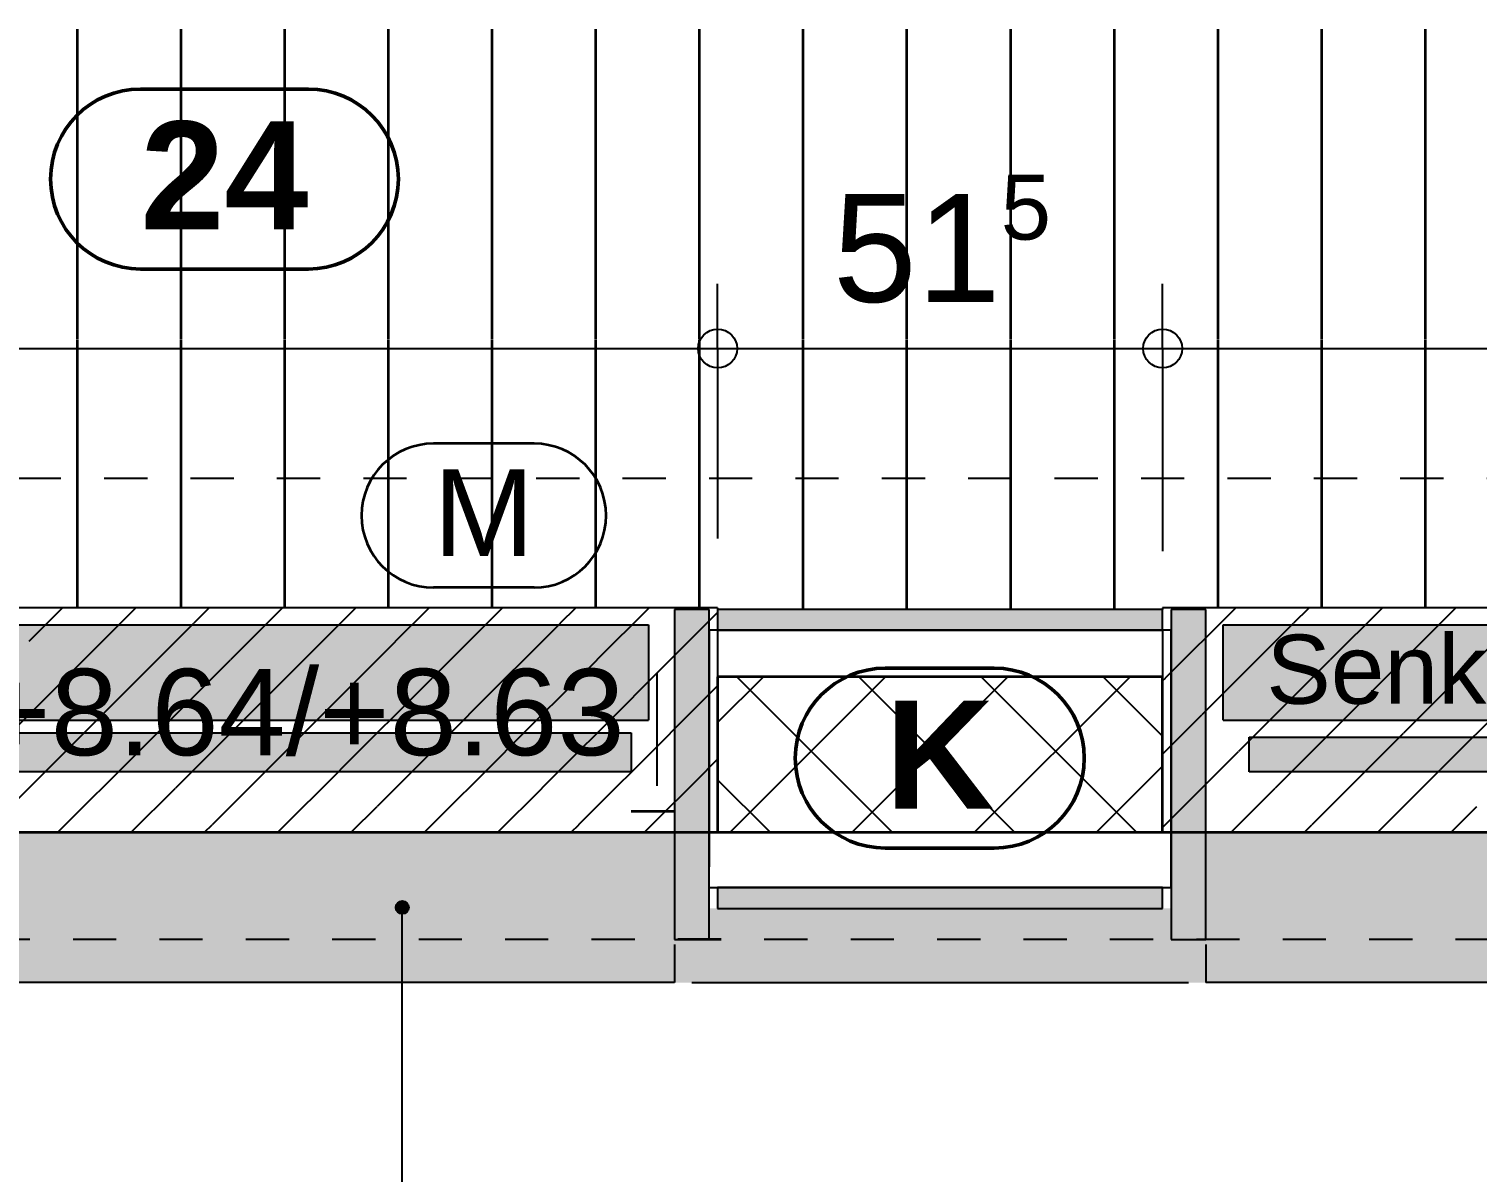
# Model space of a CAD drawing. Header units: centimetres. Extents: x 0.3 to 84.3, y 0.3 to 59.7.
# Drawn here: x 35.886 to 39.238, y 10.257 to 12.904 of the extents above; entities that cross this region are included whole.
import ezdxf

# ---------------------------------------------------------------- set-up
doc = ezdxf.new("R2010")
doc.units = ezdxf.units.CM
for name, pattern in [('AUSGEZOGEN', [0]), ('KURZGESTRICHELT', [0.25, 0.15, -0.1]), ('LINIE_17', [0.05, 0, -0.05]), ('PHANTOM', [63.5, 31.75, -6.35, 6.35, -6.35, 6.35, -6.35]), ('PUNKT', [6.35, 0, -6.35]), ('RAND', [44.45, 12.7, -6.35, 12.7, -6.35, 0, -6.35]), ('VERDECKT', [9.525, 6.35, -3.175])]:
    doc.linetypes.add(name, pattern=pattern)
for name, color, linetype, lineweight in [('Allgemein', 7, 'AUSGEZOGEN', 35), ('Ausbau Raeume', 7, 'AUSGEZOGEN', 35), ('Beton Ansicht', 7, 'AUSGEZOGEN', 25), ('Beton verdeckt vorne', 7, 'KURZGESTRICHELT', 25), ('Bodenplatte', 7, 'AUSGEZOGEN', 35), ('Decke', 7, 'AUSGEZOGEN', 35), ('Dichtung', 240, 'AUSGEZOGEN', 25), ('Entwaesserungsb._ Retentionb', 251, 'AUSGEZOGEN', 50), ('Holz Fassadenverkleidung', 7, 'AUSGEZOGEN', 35), ('Holzgelaender', 7, 'AUSGEZOGEN', 50), ('Konstruktion oben', 7, 'VERDECKT', 25), ('Rolladen', 7, 'AUSGEZOGEN', 25), ('Spengler', 7, 'AUSGEZOGEN', 35), ('Text Koten', 7, 'AUSGEZOGEN', 50), ('Text Werkplan Ausfuehrung', 7, 'AUSGEZOGEN', 50), ('Unterkonstruktion', 7, 'AUSGEZOGEN', 35), ('Vorhangbrett', 7, 'AUSGEZOGEN', 25), ('Wand Beton bewehrt', 7, 'AUSGEZOGEN', 35), ('Werkplan- Ausfuehrungsmasse', 7, 'AUSGEZOGEN', 25)]:
    doc.layers.add(name, color=color, linetype=linetype, lineweight=lineweight)
doc.layers.add('Elektro Text', color=7, linetype='AUSGEZOGEN', lineweight=35, true_color=0x656565)
doc.styles.add('ARIAL', font='ARIAL.TTF')

msp = doc.modelspace()

# ---------------------------------------------------------------- hatches: boundary and pattern name
at = {"layer": 'Allgemein', "linetype": 'AUSGEZOGEN', "lineweight": 25}
for points in [[(37.46, 10.796), (37.46, 11.56), (37.38, 11.56), (37.38, 10.796)], [(37.48, 11.512), (38.51, 11.512), (38.51, 11.56), (37.48, 11.56)], [(38.53, 11.56), (38.53, 10.796), (38.61, 10.796), (38.61, 11.56)], [(38.51, 10.916), (37.48, 10.916), (37.48, 10.868), (38.51, 10.868)]]:
    msp.add_hatch(color=32, dxfattribs=at).paths.add_polyline_path(points)
at = {"layer": 'Holzgelaender', "linetype": 'AUSGEZOGEN', "lineweight": 25, "true_color": 0xe3e3e3}
msp.add_hatch(color=254, dxfattribs=at).paths.add_polyline_path([(31.48, 15.518), (31.48, 11.184), (37.28, 11.184), (37.28, 11.274), (31.57, 11.274), (31.57, 15.518)])
at = {"layer": 'Holzgelaender', "linetype": 'RAND', "lineweight": 25, "true_color": 0xe3e3e3}
msp.add_hatch(color=254, dxfattribs=at).paths.add_polyline_path([(44.64, 11.264), (38.71, 11.264), (38.71, 11.184), (44.64, 11.184)])
at = {"layer": 'Rolladen', "linetype": 'AUSGEZOGEN', "lineweight": 25, "true_color": 0xf2edfc}
for points in [[(31.6, 11.304), (37.32, 11.304), (37.32, 11.524), (31.6, 11.524)], [(38.65, 11.304), (44.7, 11.304), (44.7, 11.524), (38.65, 11.524)]]:
    msp.add_hatch(color=7, dxfattribs=at).paths.add_polyline_path(points)
at = {"layer": 'Spengler', "linetype": 'AUSGEZOGEN', "lineweight": 25, "true_color": 0xfafafa}
for points in [[(30.992, 15.618), (30.992, 10.696), (37.38, 10.696), (37.38, 11.044), (31.34, 11.044), (31.34, 15.618)], [(38.61, 11.044), (38.61, 10.696), (44.74, 10.696), (44.74, 11.044)], [(37.46, 10.868), (37.46, 10.796), (37.38, 10.796), (37.38, 10.696), (38.61, 10.696), (38.61, 10.796), (38.53, 10.796), (38.53, 10.868)]]:
    msp.add_hatch(color=7, dxfattribs=at).paths.add_polyline_path(points)
at = {"layer": 'Text Werkplan Ausfuehrung', "linetype": 'AUSGEZOGEN', "lineweight": 25}
for points in [[(36.735, 10.87), (36.765, 10.87), (36.7629, 10.8775)], [(36.735, 10.87), (36.7629, 10.8775), (36.7371, 10.8775)], [(36.7371, 10.8625), (36.765, 10.87), (36.735, 10.87)], [(36.7371, 10.8775), (36.7629, 10.8775), (36.7575, 10.8829)], [(36.7371, 10.8775), (36.7575, 10.8829), (36.7425, 10.8829)], [(36.7371, 10.8625), (36.7629, 10.8625), (36.765, 10.87)], [(36.7425, 10.8571), (36.7629, 10.8625), (36.7371, 10.8625)], [(36.7425, 10.8829), (36.7575, 10.8829), (36.75, 10.885)], [(36.7425, 10.8571), (36.7575, 10.8571), (36.7629, 10.8625)], [(36.7575, 10.8571), (36.7425, 10.8571), (36.75, 10.855)]]:
    msp.add_hatch(color=7, dxfattribs=at).paths.add_polyline_path(points)

# ---------------------------------------------------------------- linework, layer by layer
at = {"layer": 'Allgemein', "color": 7, "linetype": 'AUSGEZOGEN', "lineweight": 25}
for p, q in [((37.46, 11.56), (37.38, 11.56)), ((37.38, 11.56), (37.38, 11.4047)), ((37.46, 11.512), (37.46, 11.56)), ((38.51, 11.56), (37.48, 11.56)), ((37.48, 11.56), (37.48, 11.512)), ((38.51, 11.512), (38.51, 11.56)), ((38.53, 11.56), (38.53, 11.512)), ((38.61, 11.56), (38.53, 11.56)), ((38.61, 11.444), (38.61, 11.56)), ((37.46, 11.4041), (37.46, 11.512)), ((37.48, 11.512), (37.5, 11.512)), ((37.5, 11.512), (38.49, 11.512)), ((38.49, 11.512), (38.51, 11.512)), ((38.53, 11.512), (38.53, 11.444)), ((38.53, 11.444), (38.53, 10.916)), ((38.61, 10.796), (38.61, 11.444)), ((37.38, 11.4047), (37.38, 10.796)), ((37.46, 10.964), (37.46, 11.4041)), ((37.46, 10.916), (37.46, 10.964)), ((37.46, 10.796), (37.46, 10.916)), ((37.5, 10.916), (37.48, 10.916)), ((37.48, 10.916), (37.48, 10.868)), ((38.49, 10.916), (37.5, 10.916)), ((38.51, 10.916), (38.49, 10.916)), ((38.51, 10.868), (38.51, 10.916)), ((38.53, 10.916), (38.53, 10.868)), ((37.48, 10.868), (38.51, 10.868)), ((38.53, 10.868), (38.53, 10.796)), ((37.38, 10.796), (37.46, 10.796)), ((38.53, 10.796), (38.61, 10.796))]:
    msp.add_line(p, q, dxfattribs=at)
at = {"layer": 'Ausbau Raeume', "color": 254, "linetype": 'AUSGEZOGEN', "lineweight": 35}
for p, q in [((35.9982, 12.1846), (35.9982, 12.9032)), ((36.2382, 12.1846), (36.2382, 12.9032)), ((36.4782, 12.1846), (36.4782, 12.9032)), ((36.7182, 12.1846), (36.7182, 12.9032)), ((36.9582, 12.1846), (36.9582, 12.9032)), ((37.1982, 12.1846), (37.1982, 12.9032)), ((37.4382, 12.1846), (37.4382, 12.9032)), ((37.6782, 12.1846), (37.6782, 12.9032)), ((37.9182, 12.1846), (37.9182, 12.9032)), ((38.1582, 12.1846), (38.1582, 12.9032)), ((38.3982, 12.1846), (38.3982, 12.9032)), ((38.6382, 12.1846), (38.6382, 12.9032)), ((38.8782, 12.1846), (38.8782, 12.9032)), ((39.1182, 12.1846), (39.1182, 12.9032)), ((35.9982, 11.564), (35.9982, 12.1832)), ((36.2382, 11.564), (36.2382, 12.1832)), ((36.4782, 11.564), (36.4782, 12.1832)), ((36.7182, 11.564), (36.7182, 12.1832)), ((36.9582, 11.564), (36.9582, 12.1832)), ((37.1982, 11.564), (37.1982, 12.1832)), ((37.4382, 11.564), (37.4382, 12.1832)), ((37.6782, 11.56), (37.6782, 12.1832)), ((37.9182, 11.56), (37.9182, 12.1832)), ((38.1582, 11.56), (38.1582, 12.1832)), ((38.3982, 11.56), (38.3982, 12.1832)), ((38.6382, 11.564), (38.6382, 12.1832)), ((38.8782, 11.564), (38.8782, 12.1832)), ((39.1182, 11.564), (39.1182, 12.1832))]:
    msp.add_line(p, q, dxfattribs=at)
at = {"layer": 'Beton Ansicht', "color": 7, "linetype": 'AUSGEZOGEN', "lineweight": 25}
for p, q in [((37.48, 11.564), (31.86, 11.564)), ((37.48, 11.564), (37.48, 11.56)), ((38.51, 11.564), (38.51, 11.56)), ((44.84, 11.564), (38.51, 11.564))]:
    msp.add_line(p, q, dxfattribs=at)
at = {"layer": 'Beton verdeckt vorne', "color": 7, "linetype": 'VERDECKT', "lineweight": 25}
for p, q in [((37.48, 11.56), (37.48, 11.404)), ((38.51, 11.512), (38.51, 11.404)), ((37.48, 11.044), (31.34, 11.044)), ((44.84, 11.044), (38.51, 11.044))]:
    msp.add_line(p, q, dxfattribs=at)
at = {"layer": 'Bodenplatte', "color": 92, "linetype": 'VERDECKT', "lineweight": 35, "true_color": 0x00c600}
msp.add_line((31.34, 11.044), (63.04, 11.044), dxfattribs=at)
at = {"layer": 'Decke', "color": 92, "linetype": 'RAND', "lineweight": 35, "true_color": 0x00c600}
msp.add_line((31.34, 11.044), (62.72, 11.044), dxfattribs=at)
at = {"layer": 'Dichtung', "color": 21, "linetype": 'AUSGEZOGEN', "lineweight": 25, "true_color": 0xffa8a8}
for p, q in [((35.8862, 11.4862), (35.9639, 11.564)), ((35.971, 11.4014), (36.1336, 11.564)), ((36.268, 11.5287), (36.3033, 11.564)), ((36.3529, 11.4438), (36.473, 11.564)), ((36.4377, 11.359), (36.6428, 11.564)), ((36.7347, 11.4862), (36.8125, 11.564)), ((36.8196, 11.4014), (36.9822, 11.564)), ((37.1165, 11.5287), (37.1519, 11.564)), ((37.2014, 11.4438), (37.3216, 11.564)), ((38.5166, 11.4014), (38.6792, 11.564)), ((38.8136, 11.5287), (38.8489, 11.564)), ((38.8984, 11.4438), (39.0186, 11.564)), ((38.9833, 11.359), (39.1883, 11.564)), ((37.2862, 11.359), (37.48, 11.5527)), ((36.0559, 11.3165), (36.2676, 11.5282)), ((36.9044, 11.3165), (37.1161, 11.5282)), ((38.6015, 11.3165), (38.8132, 11.5282)), ((36.5226, 11.2741), (36.7343, 11.4858)), ((39.0682, 11.2741), (39.2799, 11.4858)), ((36.1407, 11.2317), (36.3524, 11.4434)), ((36.9893, 11.2317), (37.201, 11.4434)), ((38.6863, 11.2317), (38.898, 11.4434)), ((35.7589, 11.1893), (35.9706, 11.401)), ((36.6074, 11.1893), (36.8191, 11.401)), ((38.51, 11.3948), (38.5162, 11.401)), ((39.153, 11.1893), (39.3647, 11.401)), ((37.3711, 11.2741), (37.48, 11.383)), ((36.2256, 11.1468), (36.4373, 11.3585)), ((37.0741, 11.1468), (37.2858, 11.3585)), ((38.7712, 11.1468), (38.9829, 11.3585)), ((35.8437, 11.1044), (36.0555, 11.3161)), ((36.6923, 11.1044), (36.904, 11.3161)), ((38.51, 11.2251), (38.601, 11.3161)), ((36.3104, 11.062), (36.5221, 11.2737)), ((37.159, 11.062), (37.3707, 11.2737)), ((38.856, 11.062), (39.0677, 11.2737)), ((35.953, 11.044), (36.1403, 11.2313)), ((36.8016, 11.044), (36.9888, 11.2313)), ((38.51, 11.0554), (38.6859, 11.2313)), ((37.4559, 11.1893), (37.48, 11.2133)), ((36.4622, 11.044), (36.607, 11.1888)), ((37.3107, 11.044), (37.4555, 11.1888)), ((39.0078, 11.044), (39.1526, 11.1888)), ((36.1228, 11.044), (36.2252, 11.1464)), ((36.9713, 11.044), (37.0737, 11.1464)), ((38.6683, 11.044), (38.7707, 11.1464)), ((36.6319, 11.044), (36.6918, 11.104)), ((39.1775, 11.044), (39.2374, 11.104)), ((36.2925, 11.044), (36.31, 11.0615)), ((37.141, 11.044), (37.1585, 11.0615)), ((38.838, 11.044), (38.8556, 11.0615))]:
    msp.add_line(p, q, dxfattribs=at)
at = {"layer": 'Elektro Text', "color": 40, "linetype": 'AUSGEZOGEN', "lineweight": 35}
for p, q in [((37.0551, 11.944), (36.8224, 11.944)), ((37.0551, 11.6107), (36.8224, 11.6107))]:
    msp.add_line(p, q, dxfattribs=at)
for centre, start, end in [((36.8224, 11.7773), 90, 270), ((37.0551, 11.7773), 270, 90)]:
    msp.add_arc(centre, 0.1667, start, end, dxfattribs=at)
at = {"layer": 'Entwaesserungsb._ Retentionb', "color": 7, "linetype": 'LINIE_17', "lineweight": 25}
msp.add_line((31.86, 11.864), (46.96, 11.864), dxfattribs=at)
at = {"layer": 'Holz Fassadenverkleidung', "color": 7, "linetype": 'LINIE_17', "lineweight": 25}
msp.add_line((63.288, 10.796), (31.092, 10.796), dxfattribs=at)
at = {"layer": 'Holzgelaender', "color": 7, "linetype": 'AUSGEZOGEN', "lineweight": 25}
for p, q in [((31.57, 11.274), (37.28, 11.274)), ((37.28, 11.274), (37.28, 11.184)), ((38.71, 11.184), (38.71, 11.264)), ((38.71, 11.264), (44.64, 11.264)), ((37.28, 11.184), (31.48, 11.184)), ((44.64, 11.184), (38.71, 11.184))]:
    msp.add_line(p, q, dxfattribs=at)
at = {"layer": 'Konstruktion oben', "color": 7, "linetype": 'PUNKT', "lineweight": 35}
for p, q in [((37.38, 11.092), (31.388, 11.092)), ((44.74, 11.092), (38.61, 11.092)), ((63.288, 10.796), (31.092, 10.796))]:
    msp.add_line(p, q, dxfattribs=at)
at = {"layer": 'Rolladen', "color": 202, "linetype": 'PHANTOM', "lineweight": 25}
for p, q in [((31.6, 11.524), (37.32, 11.524)), ((37.32, 11.524), (37.32, 11.304)), ((38.65, 11.304), (38.65, 11.524)), ((38.65, 11.524), (44.7, 11.524)), ((37.34, 11.152), (37.34, 11.412)), ((31.6, 11.304), (37.32, 11.304)), ((38.65, 11.304), (44.7, 11.304))]:
    msp.add_line(p, q, dxfattribs=at)
at = {"layer": 'Spengler', "color": 7, "linetype": 'AUSGEZOGEN', "lineweight": 25}
for p, q in [((37.38, 11.044), (31.34, 11.044)), ((44.74, 11.044), (38.61, 11.044)), ((37.38, 10.784), (37.38, 10.696)), ((38.61, 10.784), (38.61, 10.696)), ((37.38, 10.696), (30.992, 10.696)), ((37.42, 10.696), (38.57, 10.696)), ((44.74, 10.696), (38.61, 10.696))]:
    msp.add_line(p, q, dxfattribs=at)
at = {"layer": 'Text Werkplan Ausfuehrung', "color": 240, "linetype": 'AUSGEZOGEN', "lineweight": 50}
for p, q in [((36.5326, 12.7648), (36.1442, 12.7648)), ((36.5326, 12.3481), (36.1442, 12.3481))]:
    msp.add_line(p, q, dxfattribs=at)
at = {"layer": 'Text Werkplan Ausfuehrung', "color": 92, "linetype": 'AUSGEZOGEN', "lineweight": 50, "true_color": 0x00b300}
for p, q in [((38.1201, 11.424), (37.8679, 11.424)), ((38.1201, 11.0073), (37.8679, 11.0073))]:
    msp.add_line(p, q, dxfattribs=at)
at = {"layer": 'Text Werkplan Ausfuehrung', "color": 7, "linetype": 'AUSGEZOGEN', "lineweight": 25}
for p, q in [((36.735, 10.87), (36.735, 10.87)), ((36.75, 10.885), (36.75, 10.885)), ((36.75, 9.5133), (36.75, 10.87)), ((36.765, 10.87), (36.765, 10.87)), ((36.75, 10.855), (36.75, 10.855))]:
    msp.add_line(p, q, dxfattribs=at)
msp.add_circle((36.75, 10.87), 0.015, dxfattribs=at)
at = {"layer": 'Text Werkplan Ausfuehrung', "color": 240, "linetype": 'AUSGEZOGEN', "lineweight": 50}
for centre, start, end in [((36.1442, 12.5564), 90, 270), ((36.5326, 12.5564), 270, 90)]:
    msp.add_arc(centre, 0.2083, start, end, dxfattribs=at)
at = {"layer": 'Text Werkplan Ausfuehrung', "color": 92, "linetype": 'AUSGEZOGEN', "lineweight": 50, "true_color": 0x00b300}
for centre, start, end in [((37.8679, 11.2157), 90, 270), ((38.1201, 11.2157), 270, 90)]:
    msp.add_arc(centre, 0.2083, start, end, dxfattribs=at)
at = {"layer": 'Unterkonstruktion', "color": 7, "linetype": 'AUSGEZOGEN', "lineweight": 25}
for p, q in [((37.48, 11.512), (37.46, 11.512)), ((37.46, 11.512), (37.46, 11.4041)), ((37.5, 11.512), (37.48, 11.512)), ((38.49, 11.512), (37.5, 11.512)), ((38.51, 11.512), (38.49, 11.512)), ((38.53, 11.512), (38.51, 11.512)), ((38.53, 11.444), (38.53, 11.512)), ((38.53, 10.916), (38.53, 11.444)), ((37.46, 11.4041), (37.46, 10.964)), ((37.48, 11.044), (37.48, 11.404)), ((37.48, 11.404), (37.5, 11.404)), ((37.5, 11.404), (38.49, 11.404)), ((38.49, 11.404), (38.51, 11.404)), ((38.51, 11.404), (38.51, 11.044)), ((37.5, 11.044), (37.48, 11.044)), ((38.49, 11.044), (37.5, 11.044)), ((38.51, 11.044), (38.49, 11.044)), ((37.46, 10.916), (37.48, 10.916)), ((37.48, 10.916), (37.5, 10.916)), ((37.5, 10.916), (38.49, 10.916)), ((38.49, 10.916), (38.51, 10.916)), ((38.51, 10.916), (38.53, 10.916))]:
    msp.add_line(p, q, dxfattribs=at)
at = {"layer": 'Wand Beton bewehrt', "color": 7, "linetype": 'AUSGEZOGEN', "lineweight": 35}
for p, q in [((37.5, 11.404), (37.48, 11.404)), ((37.48, 11.404), (37.48, 11.044)), ((38.49, 11.404), (37.5, 11.404)), ((38.51, 11.404), (38.49, 11.404)), ((38.51, 11.044), (38.51, 11.404)), ((37.48, 11.044), (37.5, 11.044)), ((37.5, 11.044), (38.49, 11.044)), ((38.49, 11.044), (38.51, 11.044))]:
    msp.add_line(p, q, dxfattribs=at)
at = {"layer": 'Wand Beton bewehrt', "color": 7, "linetype": 'AUSGEZOGEN', "lineweight": 25}
for p, q in [((37.48, 11.2982), (37.5858, 11.404)), ((37.5087, 11.044), (37.8687, 11.404)), ((37.8841, 11.044), (37.5241, 11.404)), ((37.7915, 11.044), (38.1515, 11.404)), ((38.1669, 11.044), (37.8069, 11.404)), ((38.0744, 11.044), (38.4344, 11.404)), ((38.4497, 11.044), (38.0897, 11.404)), ((38.51, 11.2666), (38.3726, 11.404)), ((38.3572, 11.044), (38.51, 11.1968)), ((37.6012, 11.044), (37.48, 11.1652))]:
    msp.add_line(p, q, dxfattribs=at)
at = {"layer": 'Werkplan- Ausfuehrungsmasse', "color": 7, "linetype": 'AUSGEZOGEN', "lineweight": 25}
for p, q in [((37.48, 12.164), (37.48, 12.314)), ((38.51, 12.164), (38.51, 12.314)), ((37.48, 12.164), (37.48, 12.014)), ((37.48, 12.164), (38.51, 12.164)), ((38.51, 12.164), (38.51, 12.014)), ((38.51, 12.164), (44.84, 12.164))]:
    msp.add_line(p, q, dxfattribs=at)
for points in [[(31.86, 12.164), (35.6914, 12.164), (35.6914, 12.164), (36.8425, 12.164), (36.8425, 12.164), (37.48, 12.164)], [(37.48, 12.164), (37.48, 12.1393), (37.48, 12.1393), (37.48, 12.1168), (37.48, 12.1168), (37.48, 11.724)], [(38.51, 12.164), (38.51, 12.1242), (38.51, 12.1242), (38.51, 12.0983), (38.51, 12.0983), (38.51, 11.6946)]]:
    msp.add_lwpolyline(points, dxfattribs=at)
for centre in [(37.48, 12.164), (38.51, 12.164)]:
    msp.add_circle(centre, 0.045, dxfattribs=at)

# ---------------------------------------------------------------- texts
at = {"layer": 'Elektro Text', "color": 40, "linetype": 'AUSGEZOGEN', "lineweight": 35, "insert": (36.8224, 11.684), "char_height": 0.2, "width": 0.1, "attachment_point": 7, "style": 'ARIAL'}
msp.add_mtext('M', dxfattribs=at)
at = {"layer": 'Text Koten', "color": 7, "linetype": 'AUSGEZOGEN', "lineweight": 35, "insert": (34.5625, 11.2196), "char_height": 0.2, "width": 0.1, "attachment_point": 7, "style": 'ARIAL'}
msp.add_mtext('ok\\~r.\\~Br.\\~:\\~+8.64/+8.63', dxfattribs=at)
at = {"layer": 'Text Werkplan Ausfuehrung', "color": 240, "linetype": 'AUSGEZOGEN', "lineweight": 50, "insert": (36.1442, 12.4398), "char_height": 0.25, "width": 0.125, "attachment_point": 7, "style": 'ARIAL'}
msp.add_mtext('\\fArial|i0|b1|c0|p0;24', dxfattribs=at)
at = {"layer": 'Text Werkplan Ausfuehrung', "color": 92, "linetype": 'AUSGEZOGEN', "lineweight": 50, "true_color": 0x00b300, "insert": (37.8679, 11.099), "char_height": 0.25, "width": 0.125, "attachment_point": 7, "style": 'ARIAL'}
msp.add_mtext('\\fArial|i0|b1|c0|p0;K', dxfattribs=at)
at = {"layer": 'Vorhangbrett', "color": 191, "linetype": 'AUSGEZOGEN', "lineweight": 35, "true_color": 0xbe96ea, "insert": (38.75, 11.3393), "char_height": 0.16, "width": 0.08, "attachment_point": 7, "style": 'ARIAL'}
msp.add_mtext('Senkrechtmarkise', dxfattribs=at)
at = {"layer": 'Werkplan- Ausfuehrungsmasse', "color": 7, "linetype": 'AUSGEZOGEN', "lineweight": 50, "attachment_point": 7, "style": 'ARIAL'}
for s, insert, char_height, width in [('5', (38.1352, 12.4141), 0.15, 0.075), ('51', (37.7467, 12.2683), 0.25, 0.125)]:
    msp.add_mtext(s, dxfattribs=dict(at, insert=insert, char_height=char_height, width=width))

doc.saveas('drawing.dxf')
